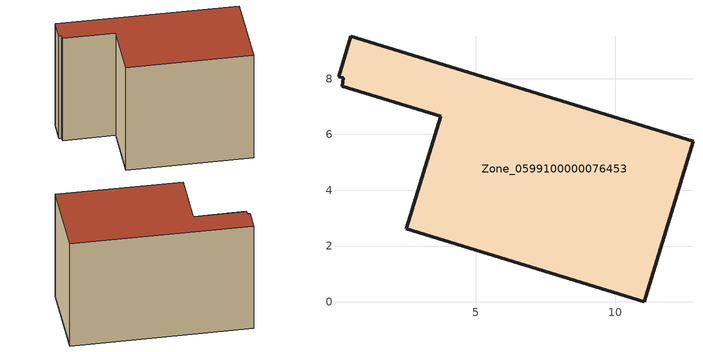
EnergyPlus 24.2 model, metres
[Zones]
Zone_0599100000076453
 floor ground (C_G): 0.08,8.06 0.53,9.52 12.79,5.76 11.04,0 2.51,2.62 3.75,6.65 0.21,7.73 0.26,8.03 z0
 wall outside (C_F): 3.75,6.65 2.51,2.62 11.04,0 12.79,5.76 0.53,9.52 0.08,8.06 0.26,8.03 0.21,7.73 3.75,6.65 z0:8.6
 roof outside (C_R): 0.26,8.03 0.21,7.73 3.75,6.65 2.51,2.62 11.04,0 12.79,5.76 0.53,9.52 0.08,8.06 z8.6
[BUILDING]
Pand.0599100000076453: North Axis=0; Terrain=City; Loads Convergence Tolerance Value=0.04; Temperature Convergence Tolerance Value=0.4; Solar Distribution=FullExterior; Maximum Number of Warmup Days=25; Minimum Number of Warmup Days=1
[Site:Location]
Rotterdam.The.Hague.AP_ZH_NLD Design_Conditions: Latitude=51.96; Longitude=4.45; Time Zone=1; Elevation=-4.5
[SITE:GROUNDTEMPERATURE:BUILDINGSURFACE]
18, 18, 18, 18, 18, 18, 18, 18, 18, 18, 18, 18
[MATERIAL] Thermal Absorptance=0.9; Solar Absorptance=0.7; Visible Absorptance=0.7
Name | Roughness | Thickness | Conductivity | Density | Specific Heat
G.TI.1975-1991 | MediumSmooth | 0.15 | 0.288461 | 540 | 1210
F.TI.1975-1991 | Rough | 0.3 | 0.230769 | 1920 | 840
R.TI.1975-1991 | MediumRough | 0.2 | 0.153846 | 1500 | 1000
[CONSTRUCTION]
C_G: G.TI.1975-1991
C_F: F.TI.1975-1991
C_R: R.TI.1975-1991
[ZONE]
Zone_0599100000076453: Type=1; Multiplier=1; Ceiling Height=Autocalculate; Volume=Autocalculate; Floor Area=autocalculate; Part of Total Floor Area=Yes
[ZONEINFILTRATION:DESIGNFLOWRATE]
Infil_Zone_0599100000076453: Zone or ZoneList or Space or SpaceList=Zone_0599100000076453; Schedule=AlwaysOn; Design Flow Rate Calculation Method=Flow/Area; Flow Rate per Floor Area=0.003; Constant Term Coefficient=1; Temperature Term Coefficient=0; Velocity Term Coefficient=0; Velocity Squared Term Coefficient=0
[HVACTEMPLATE:ZONE:IDEALLOADSAIRSYSTEM]
Zone_0599100000076453: Maximum Heating Supply Air Temperature=50; Minimum Cooling Supply Air Temperature=13; Maximum Heating Supply Air Humidity Ratio=0.0156; Minimum Cooling Supply Air Humidity Ratio=0.0077; Heating Limit=NoLimit; Cooling Limit=NoLimit; Dehumidification Control Type=ConstantSensibleHeatRatio; Cooling Sensible Heat Ratio=0.7; Dehumidification Setpoint=60; Humidification Control Type=None; Humidification Setpoint=30; Outdoor Air Method=None; Outdoor Air Flow Rate per Person=0.00944; Outdoor Air Flow Rate per Zone Floor Area=0; Outdoor Air Flow Rate per Zone=0; Demand Controlled Ventilation Type=None; Outdoor Air Economizer Type=NoEconomizer; Heat Recovery Type=None; Sensible Heat Recovery Effectiveness=0.7; Latent Heat Recovery Effectiveness=0.65
[ZONECONTROL:THERMOSTAT]
ThermostatControl_Zone_0599100000076453: Zone or ZoneList=Zone_0599100000076453; Control Type Schedule=DualSetpointControlType; Control 1=Thermostat_Zone_0599100000076453; Temperature Difference Between Cutout And Setpoint=0
[THERMOSTATSETPOINT:DUALSETPOINT]
Thermostat_Zone_0599100000076453: Heating Setpoint Temperature Schedule=HeatingSetpoint_Zone_0599100000076453; Cooling Setpoint Temperature Schedule=CoolingSetpoint_Zone_0599100000076453
[SCHEDULE:COMPACT]
HeatingSetpoint_Zone_0599100000076453: Through: 12/31, For: AllDays, Until: 24:00, 21
CoolingSetpoint_Zone_0599100000076453: Through: 12/31, For: AllDays, Until: 24:00, 24
DualSetpointControlType: Through: 12/31, For: AllDays, Until: 24:00, 4
AlwaysOn: Through: 12/31, For: AllDays, Until: 24:00, 1
